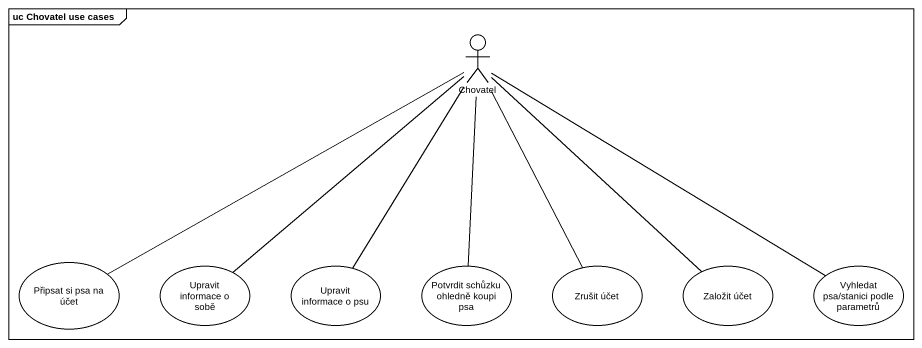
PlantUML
@startuml
mainframe uc Chovatel use cases
actor Chovatel
usecase "Připsat si psa na účet" as Připsat_si_psa_na_účet
usecase "Upravit informace o sobě" as Upravit_informace_o_sobě
usecase "Upravit informace o psu" as Upravit_informace_o_psu
usecase "Potvrdit schůzku ohledně koupi psa" as Potvrdit_schůzku_ohledně
usecase "Zrušit účet" as Zrušit_účet
usecase "Založit účet" as Založit_účet
usecase "Vyhledat psa/stanici podle parametrů" as Vyhledat_psa_stanici_podle
Chovatel -left- Připsat_si_psa_na_účet
Chovatel -- Upravit_informace_o_sobě
Chovatel -- Upravit_informace_o_psu
Chovatel -- Potvrdit_schůzku_ohledně
Chovatel -- Zrušit_účet
Chovatel -- Založit_účet
Chovatel -right- Vyhledat_psa_stanici_podle
@enduml
